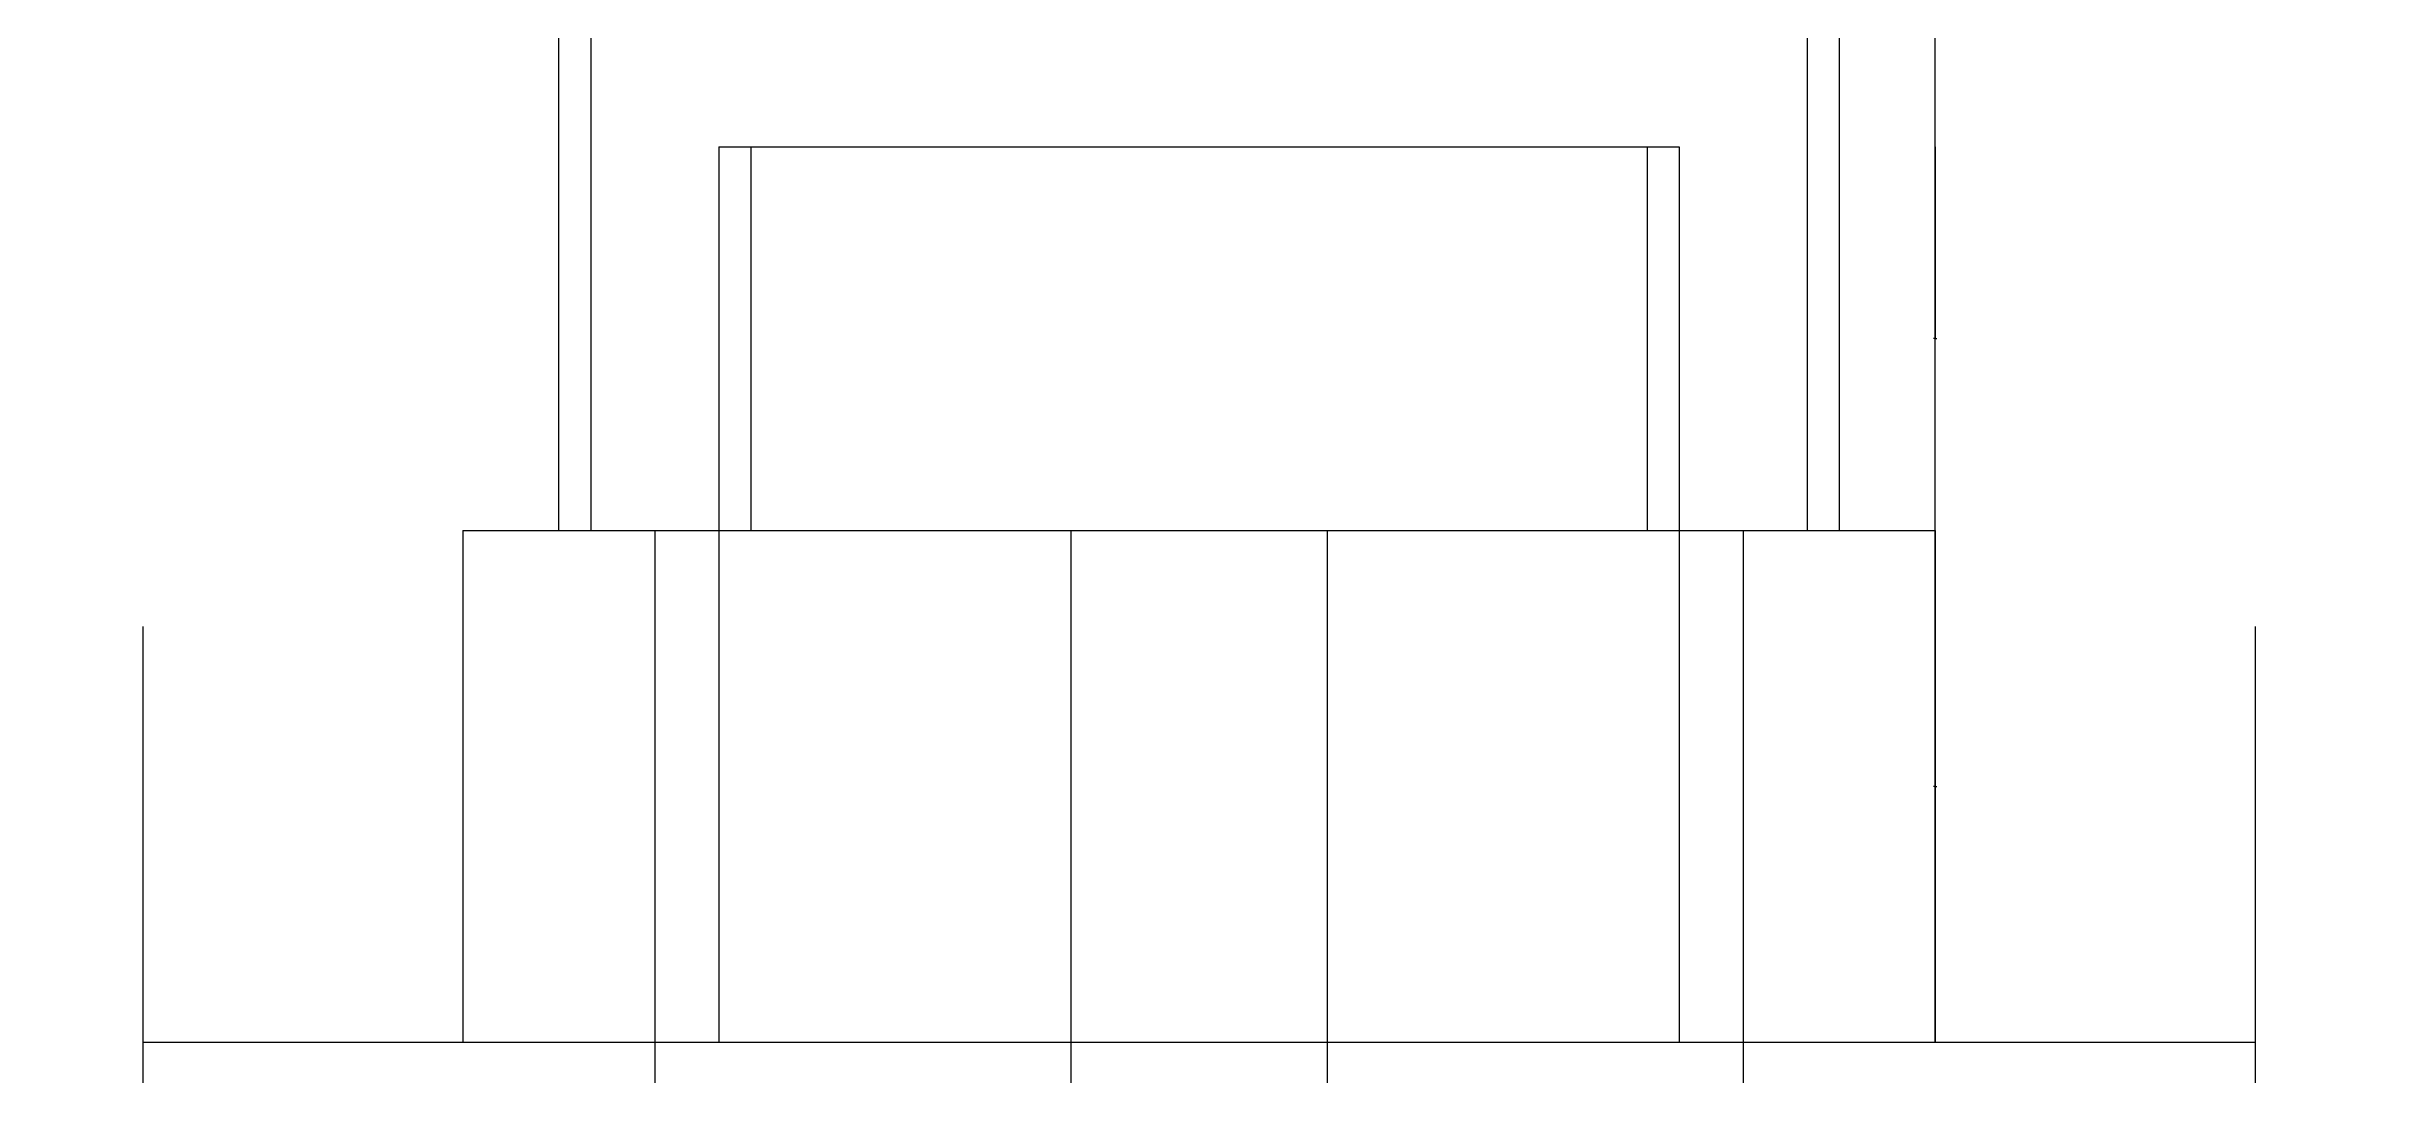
# Model space of a CAD drawing. Header units: metres. Extents: x 9080 to 10163, y 259 to 2945.
# Drawn here: x 9080 to 9810, y 1565 to 1886 of the extents above; entities that cross this region are included whole.
import ezdxf

# ---------------------------------------------------------------- set-up
doc = ezdxf.new("R2010")
doc.units = ezdxf.units.M
doc.layers.add('PUB_DIM', color=3, linetype='Continuous')
doc.layers.add('S_SURFACE', color=6, linetype='Continuous')
doc.dimstyles.get("Standard").update_dxf_attribs({"dimtxt": 2.5, "dimasz": 2.5, "dimexe": 1.25, "dimexo": 0.625, "dimtad": 1, "dimcen": 2.5, "dimazin": 3, "dimtfac": 1, "dimtmove": 0, "dimatfit": 3})

# ---------------------------------------------------------------- blocks, each defined once
blk = doc.blocks.new('*D1')
for p, q in [((9479.71, 1734.78), (9479.71, 1104.78)), ((9609.71, 1734.78), (9609.71, 1104.78)), ((9479.96, 1104.78), (9543.21, 1104.78)), ((9546.21, 1104.78), (9609.46, 1104.78))]:
    blk.add_line(p, q)
at = {"layer": 'Defpoints'}
for p in [(9479.71, 1734.78), (9609.71, 1734.78), (9479.71, 1104.78)]:
    blk.add_point(p, dxfattribs=at)
at = {"layer": 'PUB_DIM', "insert": (9544.71, 1104.78), "char_height": 1, "attachment_point": 5}
blk.add_mtext('130', dxfattribs=at)
blk = doc.blocks.new('*D2')
for p, q in [((9269.71, 1734.78), (9269.71, 1104.78)), ((9399.71, 1734.78), (9399.71, 1104.78)), ((9269.96, 1104.78), (9333.21, 1104.78)), ((9336.21, 1104.78), (9399.46, 1104.78))]:
    blk.add_line(p, q)
at = {"layer": 'Defpoints'}
for p in [(9269.71, 1734.78), (9399.71, 1734.78), (9269.71, 1104.78)]:
    blk.add_point(p, dxfattribs=at)
at = {"layer": 'PUB_DIM', "insert": (9334.71, 1104.78), "char_height": 1, "attachment_point": 5}
blk.add_mtext('130', dxfattribs=at)
blk = doc.blocks.new('*D4')
for p, q in [((9669.71, 2574.78), (9669.71, 2074.78)), ((9669.46, 2074.78), (9669.21, 2074.78)), ((9669.71, 1574.78), (9669.71, 2074.78)), ((9669.71, 2074.78), (9669.71, 2074.78)), ((9669.96, 2074.78), (9670.21, 2074.78))]:
    blk.add_line(p, q)
at = {"layer": 'Defpoints'}
for p in [(9669.71, 2574.78), (9669.71, 2074.78), (9669.71, 1574.78)]:
    blk.add_point(p, dxfattribs=at)
at = {"layer": 'PUB_DIM', "insert": (9669.71, 2075.905), "char_height": 1, "attachment_point": 5}
blk.add_mtext('0', dxfattribs=at)
blk = doc.blocks.new('*D5')
for p, q in [((9669.71, 1734.78), (9669.71, 1654.78)), ((9669.46, 1654.78), (9669.21, 1654.78)), ((9669.71, 1574.78), (9669.71, 1654.78)), ((9669.71, 1654.78), (9669.71, 1654.78)), ((9669.96, 1654.78), (9670.21, 1654.78))]:
    blk.add_line(p, q)
at = {"layer": 'Defpoints'}
for p in [(9669.71, 1734.78), (9669.71, 1654.78), (9669.71, 1574.78)]:
    blk.add_point(p, dxfattribs=at)
at = {"layer": 'PUB_DIM', "insert": (9669.71, 1655.905), "char_height": 1, "attachment_point": 5}
blk.add_mtext('0', dxfattribs=at)
blk = doc.blocks.new('*D6')
for p, q in [((9669.71, 1854.78), (9669.71, 1794.78)), ((9669.46, 1794.78), (9669.21, 1794.78)), ((9669.71, 1734.78), (9669.71, 1794.78)), ((9669.71, 1794.78), (9669.71, 1794.78)), ((9669.96, 1794.78), (9670.21, 1794.78))]:
    blk.add_line(p, q)
at = {"layer": 'Defpoints'}
for p in [(9669.71, 1854.78), (9669.71, 1794.78), (9669.71, 1734.78)]:
    blk.add_point(p, dxfattribs=at)
at = {"layer": 'PUB_DIM', "insert": (9669.71, 1795.905), "char_height": 1, "attachment_point": 5}
blk.add_mtext('0', dxfattribs=at)
blk = doc.blocks.new('*D7')
for p, q in [((9669.71, 2304.78), (9669.71, 2079.78)), ((9669.46, 2079.78), (9669.21, 2079.78)), ((9669.71, 1854.78), (9669.71, 2079.78)), ((9669.71, 2079.78), (9669.71, 2079.78)), ((9669.96, 2079.78), (9670.21, 2079.78))]:
    blk.add_line(p, q)
at = {"layer": 'Defpoints'}
for p in [(9669.71, 2304.78), (9669.71, 2079.78), (9669.71, 1854.78)]:
    blk.add_point(p, dxfattribs=at)
at = {"layer": 'PUB_DIM', "insert": (9669.71, 2080.905), "char_height": 1, "attachment_point": 5}
blk.add_mtext('0', dxfattribs=at)

msp = doc.modelspace()

# ---------------------------------------------------------------- linework, layer by layer
at = {"layer": 'PUB_DIM'}
for p, q in [((9399.71, 1674.78), (9399.71, 994.78)), ((9479.71, 1674.78), (9479.71, 994.78))]:
    msp.add_line(p, q, dxfattribs=at)
at = {"layer": 'S_SURFACE'}
for p, q in [((9639.71, 2904.78), (9639.71, 1734.78)), ((9239.71, 1734.78), (9239.71, 2424.78)), ((9249.71, 2424.78), (9249.71, 1734.78)), ((9629.71, 2424.78), (9629.71, 1734.78)), ((9289.71, 1854.78), (9289.71, 1734.78)), ((9289.71, 1854.78), (9589.71, 1854.78)), ((9299.71, 1854.78), (9299.71, 1734.78)), ((9579.71, 1854.78), (9579.71, 1734.78)), ((9589.71, 1854.78), (9589.71, 1734.78)), ((9209.71, 1734.78), (9209.71, 1574.78)), ((9209.71, 1734.78), (9669.71, 1734.78)), ((9669.71, 1734.78), (9669.71, 1574.78)), ((9109.71, 1574.78), (9769.71, 1574.78))]:
    msp.add_line(p, q, dxfattribs=at)
for points in [[(9289.71, 1734.78), (9289.71, 1574.78)], [(9589.71, 1734.78), (9589.71, 1574.78)], [(9109.71, 1704.78), (9109.71, 1544.78), (9149.71, 1544.78), (9079.71, 1504.78), (9109.71, 1504.78), (9109.71, 1384.78)], [(9769.71, 1704.78), (9769.71, 1544.78), (9809.71, 1544.78), (9739.71, 1504.78), (9769.71, 1504.78), (9769.71, 1384.78)]]:
    msp.add_lwpolyline(points, dxfattribs=at)

# ---------------------------------------------------------------- dimensions: what is measured, and where the dimension line sits
at = {"layer": 'PUB_DIM'}
for base, p1, p2, picture, middle in [((9669.71, 2074.78), (9669.71, 1574.78), (9669.71, 2574.78), '*D4', (9669.71, 2075.905)), ((9669.71, 2079.78), (9669.71, 1854.78), (9669.71, 2304.78), '*D7', (9669.71, 2080.905)), ((9669.71, 1794.78), (9669.71, 1734.78), (9669.71, 1854.78), '*D6', (9669.71, 1795.905)), ((9269.71, 1104.78), (9269.71, 1734.78), (9399.71, 1734.78), '*D2', (9334.71, 1104.78)), ((9479.71, 1104.78), (9479.71, 1734.78), (9609.71, 1734.78), '*D1', (9544.71, 1104.78)), ((9669.71, 1654.78), (9669.71, 1574.78), (9669.71, 1734.78), '*D5', (9669.71, 1655.905))]:
    dim = msp.add_linear_dim(base=base, p1=p1, p2=p2, dimstyle='Standard', dxfattribs=at)
    dim.commit()
    dim.dimension.update_dxf_attribs({"geometry": picture, "text_midpoint": middle})

doc.saveas('drawing.dxf')
